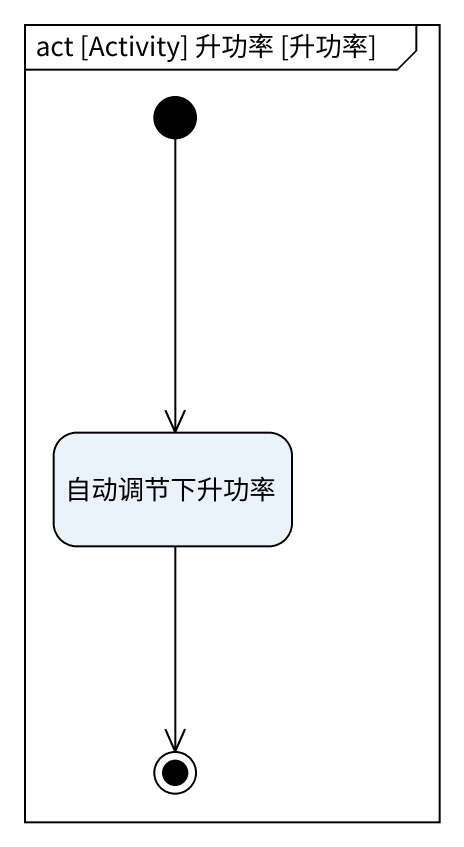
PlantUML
@startuml
mainframe act [Activity] 升功率 [升功率]
hide empty description
state 自动调节下升功率
[*] --> 自动调节下升功率
自动调节下升功率 --> [*]
@enduml
